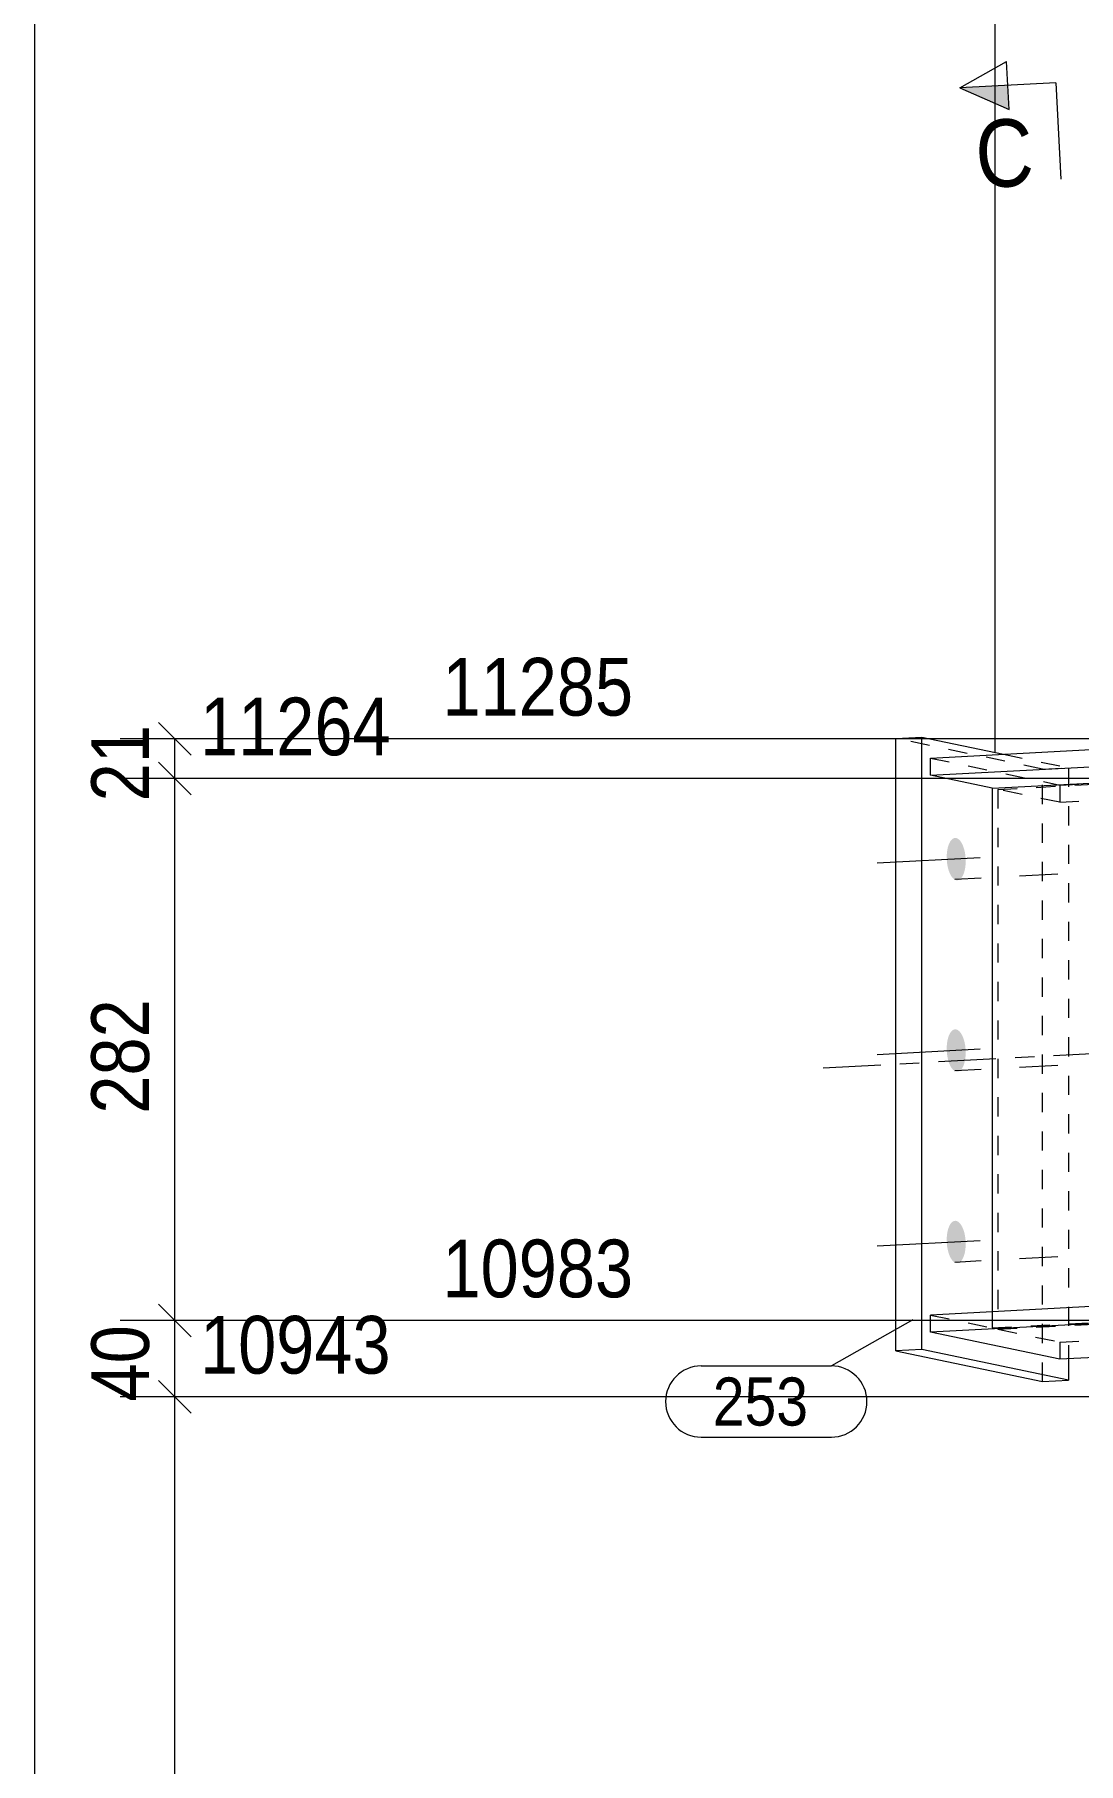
# Model space of a CAD drawing. Header units: millimetres. Extents: x 2 to 825, y 1 to 579.
# Drawn here: x 5 to 59.2, y 439.6 to 529.4 of the extents above; entities that cross this region are included whole.
import ezdxf

# ---------------------------------------------------------------- set-up
doc = ezdxf.new("R2010")
doc.units = ezdxf.units.MM
for name, pattern in [('XKITLINE00', [0]), ('XKITLINE01', [4, 1, -1, 1, -1]), ('XKITLINE02', [4, 2, -2]), ('XKITLINE03', [6, 3, -1, 1, -1])]:
    doc.linetypes.add(name, pattern=pattern)
for name, color, linetype, lineweight in [('Bolt', 3, 'Continuous', 0), ('Dimensions', 7, 'Continuous', 0), ('DrawingSheet', 5, 'Continuous', 0), ('Part', 2, 'Continuous', 0), ('PartMark', 7, 'Continuous', 0), ('Section', 6, 'Continuous', 0)]:
    doc.layers.add(name, color=color, linetype=linetype, lineweight=lineweight)
doc.styles.add('ARIAL', font='ARIAL.TTF')

# ---------------------------------------------------------------- blocks, each defined once
blk = doc.blocks.new('*A83')
at = {"layer": 'Bolt'}
for points in [[(52.402, 486.624), (52.401, 486.677), (52.401, 486.731), (52.402, 486.784), (52.404, 486.837), (52.408, 486.89), (52.413, 486.941), (52.419, 486.992), (52.426, 487.042), (52.434, 487.09), (52.444, 487.138), (52.454, 487.184), (52.466, 487.229), (52.478, 487.272), (52.492, 487.314), (52.506, 487.354), (52.522, 487.392), (52.538, 487.428), (52.555, 487.462), (52.573, 487.494), (52.592, 487.524), (52.612, 487.552), (52.632, 487.577), (52.653, 487.6), (52.674, 487.621), (52.696, 487.639), (52.719, 487.655), (52.741, 487.668), (52.765, 487.678), (52.788, 487.686), (52.812, 487.691), (52.836, 487.694), (52.86, 487.694), (52.884, 487.691), (52.908, 487.686), (52.933, 487.678), (52.957, 487.667), (52.981, 487.654), (53.004, 487.638), (53.028, 487.62), (53.051, 487.599), (53.074, 487.576), (53.096, 487.551), (53.118, 487.523), (53.139, 487.493), (53.16, 487.461), (53.18, 487.427), (53.199, 487.39), (53.218, 487.352), (53.236, 487.312), (53.253, 487.27), (53.269, 487.227), (53.284, 487.182), (53.298, 487.136), (53.312, 487.088), (53.324, 487.04), (53.335, 486.99), (53.346, 486.939), (53.355, 486.887), (53.363, 486.835), (53.37, 486.782), (53.375, 486.729), (53.38, 486.675), (53.383, 486.621), (53.386, 486.567), (53.387, 486.513), (53.387, 486.46), (53.385, 486.406), (53.383, 486.353), (53.379, 486.301), (53.374, 486.25), (53.368, 486.199), (53.361, 486.149), (53.353, 486.1), (53.343, 486.053), (53.333, 486.007), (53.321, 485.962), (53.309, 485.918), (53.295, 485.877), (53.281, 485.837), (53.265, 485.799), (53.249, 485.763), (53.232, 485.728), (53.214, 485.696), (53.195, 485.666), (53.175, 485.639), (53.155, 485.613), (53.134, 485.59), (53.113, 485.57), (53.091, 485.552), (53.069, 485.536), (53.046, 485.523), (53.023, 485.513), (52.999, 485.505), (52.975, 485.499), (52.951, 485.497), (52.927, 485.497), (52.903, 485.5), (52.879, 485.505), (52.855, 485.513), (52.831, 485.524), (52.807, 485.537), (52.783, 485.552), (52.76, 485.571), (52.736, 485.591), (52.714, 485.614), (52.691, 485.64), (52.67, 485.668), (52.648, 485.698), (52.628, 485.73), (52.608, 485.764), (52.588, 485.8), (52.57, 485.839), (52.552, 485.879), (52.535, 485.92), (52.518, 485.964), (52.503, 486.009), (52.489, 486.055), (52.476, 486.102), (52.463, 486.151), (52.452, 486.201), (52.442, 486.252), (52.433, 486.303), (52.425, 486.356), (52.418, 486.409), (52.412, 486.462), (52.407, 486.516), (52.404, 486.57)], [(52.402, 476.679), (52.4, 476.733), (52.401, 476.786), (52.402, 476.84), (52.404, 476.892), (52.408, 476.945), (52.413, 476.996), (52.419, 477.047), (52.426, 477.097), (52.434, 477.146), (52.444, 477.193), (52.454, 477.239), (52.466, 477.284), (52.478, 477.328), (52.492, 477.369), (52.506, 477.409), (52.522, 477.447), (52.538, 477.483), (52.555, 477.518), (52.573, 477.55), (52.592, 477.58), (52.612, 477.607), (52.632, 477.633), (52.653, 477.656), (52.674, 477.676), (52.696, 477.694), (52.719, 477.71), (52.741, 477.723), (52.765, 477.733), (52.788, 477.741), (52.812, 477.746), (52.836, 477.749), (52.86, 477.749), (52.884, 477.746), (52.908, 477.741), (52.932, 477.733), (52.957, 477.722), (52.98, 477.709), (53.004, 477.694), (53.028, 477.675), (53.051, 477.655), (53.074, 477.631), (53.096, 477.606), (53.118, 477.578), (53.139, 477.548), (53.16, 477.516), (53.18, 477.482), (53.199, 477.446), (53.218, 477.407), (53.236, 477.367), (53.253, 477.326), (53.269, 477.282), (53.284, 477.237), (53.298, 477.191), (53.312, 477.144), (53.324, 477.095), (53.335, 477.045), (53.346, 476.994), (53.355, 476.942), (53.363, 476.89), (53.37, 476.837), (53.375, 476.784), (53.38, 476.73), (53.383, 476.676), (53.386, 476.622), (53.387, 476.569), (53.387, 476.515), (53.385, 476.462), (53.383, 476.409), (53.379, 476.356), (53.374, 476.305), (53.368, 476.254), (53.361, 476.204), (53.353, 476.155), (53.343, 476.108), (53.333, 476.062), (53.321, 476.017), (53.309, 475.974), (53.295, 475.932), (53.281, 475.892), (53.265, 475.854), (53.249, 475.818), (53.232, 475.784), (53.214, 475.752), (53.195, 475.722), (53.175, 475.694), (53.155, 475.669), (53.134, 475.646), (53.113, 475.625), (53.091, 475.607), (53.069, 475.591), (53.046, 475.578), (53.023, 475.568), (52.999, 475.56), (52.975, 475.555), (52.951, 475.552), (52.927, 475.552), (52.903, 475.555), (52.879, 475.56), (52.855, 475.568), (52.831, 475.579), (52.807, 475.592), (52.783, 475.608), (52.76, 475.626), (52.736, 475.647), (52.714, 475.67), (52.691, 475.695), (52.67, 475.723), (52.648, 475.753), (52.628, 475.785), (52.607, 475.819), (52.588, 475.856), (52.569, 475.894), (52.552, 475.934), (52.535, 475.975), (52.518, 476.019), (52.503, 476.064), (52.489, 476.11), (52.476, 476.158), (52.463, 476.206), (52.452, 476.256), (52.442, 476.307), (52.433, 476.359), (52.424, 476.411), (52.418, 476.464), (52.412, 476.517), (52.407, 476.571), (52.404, 476.625)], [(52.401, 466.734), (52.4, 466.788), (52.401, 466.841), (52.402, 466.895), (52.404, 466.948), (52.408, 467), (52.413, 467.052), (52.419, 467.102), (52.426, 467.152), (52.434, 467.201), (52.444, 467.248), (52.454, 467.295), (52.466, 467.339), (52.478, 467.383), (52.492, 467.424), (52.506, 467.464), (52.522, 467.502), (52.538, 467.539), (52.555, 467.573), (52.573, 467.605), (52.592, 467.635), (52.612, 467.662), (52.632, 467.688), (52.653, 467.711), (52.674, 467.731), (52.696, 467.749), (52.718, 467.765), (52.741, 467.778), (52.765, 467.789), (52.788, 467.796), (52.812, 467.802), (52.836, 467.804), (52.86, 467.804), (52.884, 467.801), (52.908, 467.796), (52.932, 467.788), (52.956, 467.778), (52.98, 467.764), (53.004, 467.749), (53.028, 467.73), (53.051, 467.71), (53.073, 467.687), (53.096, 467.661), (53.118, 467.633), (53.139, 467.603), (53.16, 467.571), (53.18, 467.537), (53.199, 467.501), (53.218, 467.463), (53.235, 467.423), (53.253, 467.381), (53.269, 467.337), (53.284, 467.293), (53.298, 467.246), (53.312, 467.199), (53.324, 467.15), (53.335, 467.1), (53.345, 467.049), (53.355, 466.998), (53.363, 466.945), (53.37, 466.892), (53.375, 466.839), (53.38, 466.785), (53.383, 466.732), (53.386, 466.678), (53.387, 466.624), (53.387, 466.57), (53.385, 466.517), (53.383, 466.464), (53.379, 466.412), (53.374, 466.36), (53.368, 466.309), (53.361, 466.259), (53.353, 466.211), (53.343, 466.163), (53.333, 466.117), (53.321, 466.072), (53.309, 466.029), (53.295, 465.987), (53.281, 465.947), (53.265, 465.909), (53.249, 465.873), (53.232, 465.839), (53.214, 465.807), (53.195, 465.777), (53.175, 465.749), (53.155, 465.724), (53.134, 465.701), (53.113, 465.68), (53.091, 465.662), (53.069, 465.646), (53.046, 465.633), (53.023, 465.623), (52.999, 465.615), (52.975, 465.61), (52.951, 465.607), (52.927, 465.607), (52.903, 465.61), (52.879, 465.615), (52.855, 465.623), (52.831, 465.634), (52.807, 465.647), (52.783, 465.663), (52.76, 465.681), (52.736, 465.702), (52.714, 465.725), (52.691, 465.75), (52.669, 465.778), (52.648, 465.808), (52.627, 465.84), (52.607, 465.875), (52.588, 465.911), (52.569, 465.949), (52.552, 465.989), (52.535, 466.031), (52.518, 466.074), (52.503, 466.119), (52.489, 466.165), (52.475, 466.213), (52.463, 466.262), (52.452, 466.311), (52.442, 466.362), (52.432, 466.414), (52.424, 466.466), (52.418, 466.519), (52.412, 466.572), (52.407, 466.626), (52.404, 466.68)]]:
    blk.add_hatch(color=3, dxfattribs=at).paths.add_polyline_path(points, flags=17)
at = {"layer": 'Bolt', "color": 3, "linetype": 'XKITLINE00', "lineweight": 0}
for p, q in [((54.145, 486.661), (48.782, 486.379)), ((54.145, 476.716), (48.782, 476.434)), ((54.145, 466.772), (48.782, 466.489))]:
    blk.add_line(p, q, dxfattribs=at)
at = {"layer": 'Bolt', "color": 3, "linetype": 'XKITLINE02', "lineweight": 0}
for p, q in [((58.18, 485.817), (52.817, 485.535)), ((58.18, 475.872), (52.817, 475.59)), ((58.18, 465.928), (52.817, 465.645))]:
    blk.add_line(p, q, dxfattribs=at)
blk = doc.blocks.new('*A113')
at = {"layer": 'Part', "color": 2, "linetype": 'XKITLINE00', "lineweight": 0}
for p, q in [((51.549, 491.849), (71.1, 492.878)), ((71.1, 492.878), (71.1, 490.361)), ((51.549, 490.954), (71.1, 491.983)), ((51.549, 490.954), (51.549, 491.849)), ((54.766, 490.281), (51.549, 490.954)), ((54.766, 490.281), (71.1, 491.141)), ((54.766, 490.281), (54.766, 463.079)), ((71.547, 490.385), (71.1, 490.361)), ((71.547, 463.962), (51.549, 462.91)), ((71.547, 463.067), (51.549, 462.015)), ((51.549, 462.015), (51.549, 462.91)), ((58.274, 460.608), (51.549, 462.015)), ((71.547, 461.306), (58.274, 460.608))]:
    blk.add_line(p, q, dxfattribs=at)
at = {"layer": 'Part', "color": 7, "linetype": 'XKITLINE01', "lineweight": 0}
for p, q in [((51.549, 491.849), (58.274, 490.443)), ((55.057, 490.22), (71.1, 491.064)), ((58.274, 490.443), (71.1, 491.117)), ((58.274, 490.443), (58.274, 489.548)), ((71.1, 490.285), (79.947, 490.751)), ((79.947, 490.827), (71.547, 490.385)), ((79.947, 461.748), (79.947, 490.827)), ((58.274, 489.548), (55.057, 490.22)), ((55.057, 490.22), (55.057, 462.176)), ((58.274, 489.548), (71.1, 490.222)), ((71.1, 490.361), (71.1, 490.222)), ((79.947, 464.404), (71.547, 463.962)), ((54.766, 462.237), (79.947, 463.562)), ((55.057, 462.176), (79.947, 463.485)), ((79.947, 463.509), (71.547, 463.067)), ((51.549, 462.91), (54.766, 462.237)), ((54.766, 463.079), (54.766, 462.237)), ((58.274, 461.503), (79.947, 462.643)), ((55.057, 462.176), (58.274, 461.503)), ((79.947, 461.748), (71.547, 461.306)), ((58.274, 461.503), (58.274, 460.608))]:
    blk.add_line(p, q, dxfattribs=at)
at = {"layer": 'Part', "color": 7, "linetype": 'XKITLINE03', "lineweight": 0}
blk.add_line((45.973, 475.758), (88.885, 478.016), dxfattribs=at)
blk = doc.blocks.new('*A114')
at = {"layer": 'Part', "color": 2, "linetype": 'XKITLINE00', "lineweight": 0}
for p, q in [((49.759, 461.043), (49.76, 492.867)), ((49.76, 492.867), (51.1, 492.937)), ((51.1, 461.114), (51.1, 492.937)), ((51.1, 492.937), (55.348, 492.049)), ((51.1, 461.114), (49.759, 461.043)), ((49.759, 461.043), (57.382, 459.449)), ((58.722, 459.52), (51.1, 461.114)), ((58.722, 460.632), (58.722, 459.52)), ((57.382, 459.449), (58.722, 459.52))]:
    blk.add_line(p, q, dxfattribs=at)
at = {"layer": 'Part', "color": 7, "linetype": 'XKITLINE01', "lineweight": 0}
for p, q in [((57.382, 491.273), (49.76, 492.867)), ((55.348, 492.049), (58.722, 491.343)), ((57.382, 491.273), (58.722, 491.343)), ((58.722, 491.343), (58.722, 460.632)), ((57.382, 459.449), (57.382, 491.273))]:
    blk.add_line(p, q, dxfattribs=at)
blk = doc.blocks.new('*A175')
at = {"layer": 'DrawingSheet', "color": 5, "linetype": 'XKITLINE00', "lineweight": 0}
blk.add_line((5, 579), (5, 5), dxfattribs=at)
blk = doc.blocks.new('*A258')
at = {"layer": 'Section'}
blk.add_hatch(color=3, dxfattribs=at).paths.add_polyline_path([(55.642, 525.544), (53.08, 526.661), (55.577, 526.792)], flags=17)
at = {"layer": 'Section', "color": 3, "linetype": 'XKITLINE00', "lineweight": 0}
for p, q in [((53.08, 526.661), (55.511, 528.04)), ((55.642, 525.544), (55.511, 528.04)), ((53.08, 526.661), (55.642, 525.544))]:
    blk.add_line(p, q, dxfattribs=at)
at = {"layer": 'Section', "color": 1, "linetype": 'XKITLINE00', "lineweight": 0}
for q in [(53.08, 526.661), (58.336, 521.93)]:
    blk.add_line((58.073, 526.923), q, dxfattribs=at)
at = {"layer": 'Section', "color": 7, "style": 'ARIAL', "width": 0.85}
blk.add_text('C', height=3.5, rotation=3.01376, dxfattribs=at).set_placement((53.985, 521.451))
blk = doc.blocks.new('*A261')
at = {"layer": 'Dimensions', "color": 7, "linetype": 'XKITLINE00', "lineweight": 0}
for p, q in [((54.911, 492.146), (54.911, 546.758)), ((80.297, 493.852), (80.297, 546.758)), ((55.76, 544.756), (54.063, 543.059)), ((81.145, 544.756), (79.448, 543.059)), ((54.911, 543.908), (80.297, 543.908))]:
    blk.add_line(p, q, dxfattribs=at)
at = {"layer": 'Dimensions', "color": 3}
for p in [(54.911, 543.908), (80.297, 543.908)]:
    blk.add_point(p, dxfattribs=at)
at = {"layer": 'Dimensions', "color": 3, "style": 'ARIAL', "width": 0.85}
blk.add_text('254', height=3, dxfattribs=at).set_placement((64.266, 545.258))
blk = doc.blocks.new('*A267')
at = {"layer": 'Dimensions', "color": 7, "linetype": 'XKITLINE00', "lineweight": 0}
for p, q in [((11.448, 459.512), (13.145, 457.815)), ((70.947, 458.664), (9.447, 458.664)), ((12.297, 143.908), (12.297, 458.664))]:
    blk.add_line(p, q, dxfattribs=at)
at = {"layer": 'Dimensions', "color": 3}
blk.add_point((12.297, 458.664), dxfattribs=at)
at = {"layer": 'Dimensions', "color": 3, "style": 'ARIAL', "width": 0.85}
blk.add_text('10943', height=3, dxfattribs=at).set_placement((13.597, 459.864))
blk = doc.blocks.new('*A268')
at = {"layer": 'Dimensions', "color": 7, "linetype": 'XKITLINE00', "lineweight": 0}
for p, q in [((11.448, 463.477), (13.145, 461.78)), ((78.947, 462.629), (9.447, 462.629)), ((12.297, 458.664), (12.297, 462.629)), ((11.448, 459.512), (13.145, 457.815)), ((70.947, 458.664), (9.447, 458.664))]:
    blk.add_line(p, q, dxfattribs=at)
at = {"layer": 'Dimensions', "color": 3}
for p in [(12.297, 462.629), (12.297, 458.664)]:
    blk.add_point(p, dxfattribs=at)
at = {"layer": 'Dimensions', "color": 3, "style": 'ARIAL', "width": 0.85}
blk.add_text('10983', height=3, dxfattribs=at).set_placement((26.197, 463.829))
blk.add_text('40', height=3, rotation=90.00021, dxfattribs=at).set_placement((10.947, 458.421))
blk = doc.blocks.new('*A269')
at = {"layer": 'Dimensions', "color": 7, "linetype": 'XKITLINE00', "lineweight": 0}
for p, q in [((11.448, 491.637), (13.145, 489.94)), ((78.947, 490.789), (9.447, 490.789)), ((12.297, 462.629), (12.297, 490.789)), ((11.448, 463.477), (13.145, 461.78)), ((78.947, 462.629), (9.447, 462.629))]:
    blk.add_line(p, q, dxfattribs=at)
at = {"layer": 'Dimensions', "color": 3}
for p in [(12.297, 490.789), (12.297, 462.629)]:
    blk.add_point(p, dxfattribs=at)
at = {"layer": 'Dimensions', "color": 3, "style": 'ARIAL', "width": 0.85}
blk.add_text('11264', height=3, dxfattribs=at).set_placement((13.597, 491.989))
blk.add_text('282', height=3, rotation=90.00021, dxfattribs=at).set_placement((10.947, 473.371))
blk = doc.blocks.new('*A270')
at = {"layer": 'Dimensions', "color": 7, "linetype": 'XKITLINE00', "lineweight": 0}
for p, q in [((11.448, 493.701), (13.145, 492.004)), ((70.547, 492.852), (9.447, 492.852)), ((12.297, 490.789), (12.297, 492.852)), ((11.448, 491.637), (13.145, 489.94)), ((78.947, 490.789), (9.447, 490.789))]:
    blk.add_line(p, q, dxfattribs=at)
at = {"layer": 'Dimensions', "color": 3}
for p in [(12.297, 492.852), (12.297, 490.789)]:
    blk.add_point(p, dxfattribs=at)
at = {"layer": 'Dimensions', "color": 3, "style": 'ARIAL', "width": 0.85}
blk.add_text('11285', height=3, dxfattribs=at).set_placement((26.197, 494.052))
blk.add_text('21', height=3, rotation=90.00021, dxfattribs=at).set_placement((10.947, 489.595))
blk = doc.blocks.new('*A277')
at = {"layer": 'PartMark', "color": 7, "linetype": 'XKITLINE00', "lineweight": 0}
for p, q in [((50.647, 462.658), (46.405, 460.265)), ((39.642, 460.265), (46.405, 460.265)), ((39.642, 456.565), (46.405, 456.565))]:
    blk.add_line(p, q, dxfattribs=at)
for centre, start, end in [((39.642, 458.415), 90, 270), ((46.405, 458.415), 270, 90)]:
    blk.add_arc(centre, 1.85, start, end, dxfattribs=at)
at = {"layer": 'PartMark', "color": 3, "style": 'ARIAL', "width": 0.85}
blk.add_text('253', height=2.5, dxfattribs=at).set_placement((40.242, 457.165))

msp = doc.modelspace()

# ---------------------------------------------------------------- block references
at = {"lineweight": 0}
for name in ['*A175', '*A261', '*A258', '*A270', '*A269', '*A113', '*A114', '*A83', '*A268', '*A267', '*A277']:
    msp.add_blockref(name, (0, 0), dxfattribs=at)

doc.saveas('drawing.dxf')
